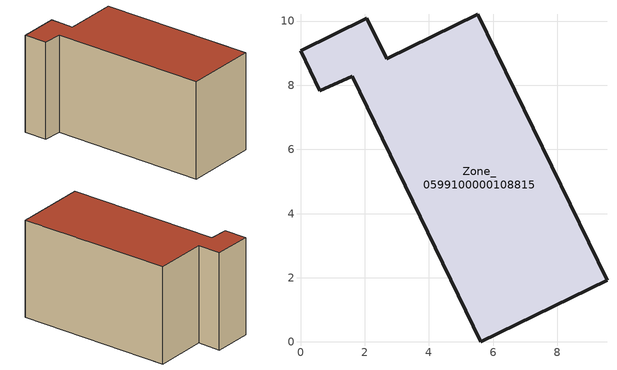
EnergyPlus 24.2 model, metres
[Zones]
Zone_0599100000108815
 floor ground (C_G): 0.6,7.83 0,9.08 2.07,10.09 2.68,8.83 5.52,10.22 9.55,1.92 5.62,0 1.61,8.28 z0
 wall outside (C_F): 2.68,8.83 2.07,10.09 0,9.08 0.6,7.83 1.61,8.28 5.62,0 9.55,1.92 5.52,10.22 2.68,8.83 z0:5.79
 roof outside (C_R): 9.55,1.92 5.52,10.22 2.68,8.83 2.07,10.09 0,9.08 0.6,7.83 1.61,8.28 5.62,0 z5.79
[BUILDING]
Pand.0599100000108815: North Axis=0; Terrain=City; Loads Convergence Tolerance Value=0.04; Temperature Convergence Tolerance Value=0.4; Solar Distribution=FullExterior; Maximum Number of Warmup Days=25; Minimum Number of Warmup Days=1
[Site:Location]
Rotterdam.The.Hague.AP_ZH_NLD Design_Conditions: Latitude=51.96; Longitude=4.45; Time Zone=1; Elevation=-4.5
[SITE:GROUNDTEMPERATURE:BUILDINGSURFACE]
18, 18, 18, 18, 18, 18, 18, 18, 18, 18, 18, 18
[MATERIAL] Thermal Absorptance=0.9; Solar Absorptance=0.7; Visible Absorptance=0.7
Name | Roughness | Thickness | Conductivity | Density | Specific Heat
G.TI.1946-1964 | MediumSmooth | 0.15 | 1 | 540 | 1210
F.TI.1946-1964 | Rough | 0.3 | 0.857143 | 1920 | 840
R.TI.1946-1964 | MediumRough | 0.2 | 0.277778 | 1500 | 1000
[CONSTRUCTION]
C_G: G.TI.1946-1964
C_F: F.TI.1946-1964
C_R: R.TI.1946-1964
[ZONE]
Zone_0599100000108815: Type=1; Multiplier=1; Ceiling Height=Autocalculate; Volume=Autocalculate; Floor Area=autocalculate; Part of Total Floor Area=Yes
[ZONEINFILTRATION:DESIGNFLOWRATE]
Infil_Zone_0599100000108815: Zone or ZoneList or Space or SpaceList=Zone_0599100000108815; Schedule=AlwaysOn; Design Flow Rate Calculation Method=Flow/Area; Flow Rate per Floor Area=0.003; Constant Term Coefficient=1; Temperature Term Coefficient=0; Velocity Term Coefficient=0; Velocity Squared Term Coefficient=0
[HVACTEMPLATE:ZONE:IDEALLOADSAIRSYSTEM]
Zone_0599100000108815: Maximum Heating Supply Air Temperature=50; Minimum Cooling Supply Air Temperature=13; Maximum Heating Supply Air Humidity Ratio=0.0156; Minimum Cooling Supply Air Humidity Ratio=0.0077; Heating Limit=NoLimit; Cooling Limit=NoLimit; Dehumidification Control Type=ConstantSensibleHeatRatio; Cooling Sensible Heat Ratio=0.7; Dehumidification Setpoint=60; Humidification Control Type=None; Humidification Setpoint=30; Outdoor Air Method=None; Outdoor Air Flow Rate per Person=0.00944; Outdoor Air Flow Rate per Zone Floor Area=0; Outdoor Air Flow Rate per Zone=0; Demand Controlled Ventilation Type=None; Outdoor Air Economizer Type=NoEconomizer; Heat Recovery Type=None; Sensible Heat Recovery Effectiveness=0.7; Latent Heat Recovery Effectiveness=0.65
[ZONECONTROL:THERMOSTAT]
ThermostatControl_Zone_0599100000108815: Zone or ZoneList=Zone_0599100000108815; Control Type Schedule=DualSetpointControlType; Control 1=Thermostat_Zone_0599100000108815; Temperature Difference Between Cutout And Setpoint=0
[THERMOSTATSETPOINT:DUALSETPOINT]
Thermostat_Zone_0599100000108815: Heating Setpoint Temperature Schedule=HeatingSetpoint_Zone_0599100000108815; Cooling Setpoint Temperature Schedule=CoolingSetpoint_Zone_0599100000108815
[SCHEDULE:COMPACT]
HeatingSetpoint_Zone_0599100000108815: Through: 12/31, For: AllDays, Until: 24:00, 21
CoolingSetpoint_Zone_0599100000108815: Through: 12/31, For: AllDays, Until: 24:00, 24
DualSetpointControlType: Through: 12/31, For: AllDays, Until: 24:00, 4
AlwaysOn: Through: 12/31, For: AllDays, Until: 24:00, 1
